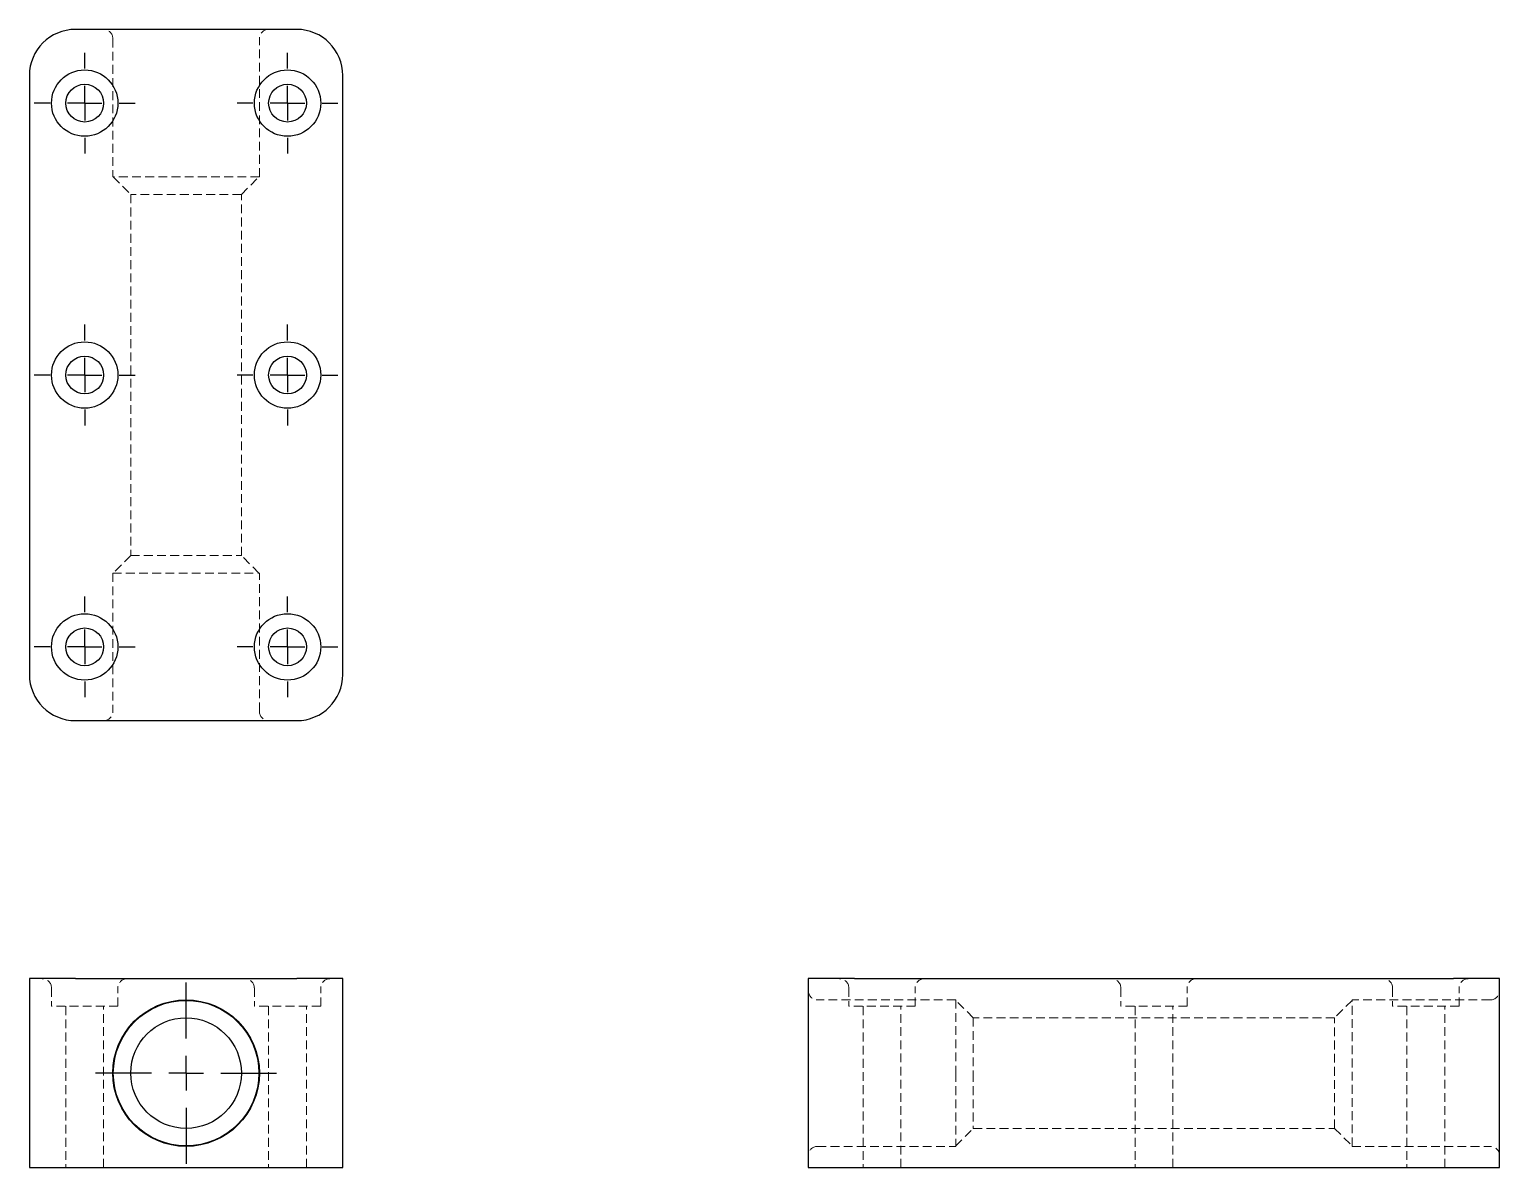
# Model space of a CAD drawing. Header units: millimetres. Extents: x 60 to 273, y 43 to 208.
import ezdxf

# ---------------------------------------------------------------- set-up
doc = ezdxf.new("R2010")
doc.units = ezdxf.units.MM
doc.linetypes.add('HIDDEN', pattern=[1.905, 1.27, -0.635])
doc.layers.add('10', color=7, linetype='Continuous')

# ---------------------------------------------------------------- blocks, each defined once
blk = doc.blocks.new('SW_CENTERMARKSYMBOL_0')
at = {"layer": '10', "color": 0}
for p, q in [((0, 5), (0, 13.1)), ((0, 0), (0, 2.5)), ((-5, 0), (-13.1, 0)), ((0, 0), (-2.5, 0)), ((0, 0), (0, -2.5)), ((0, 0), (2.5, 0)), ((5, 0), (13.1, 0)), ((0, -5), (0, -13.1))]:
    blk.add_line(p, q, dxfattribs=at)
blk = doc.blocks.new('SW_CENTERMARKSYMBOL_1')
at = {"layer": '10', "color": 0}
for p, q in [((0, 5), (0, 7.3)), ((0, 0), (0, 2.5)), ((-5, 0), (-7.3, 0)), ((0, 0), (-2.5, 0)), ((0, 0), (0, -2.5)), ((0, 0), (2.5, 0)), ((5, 0), (7.3, 0)), ((0, -5), (0, -7.3))]:
    blk.add_line(p, q, dxfattribs=at)
blk = doc.blocks.new('SW_CENTERMARKSYMBOL_2')
at = {"layer": '10', "color": 0}
for p, q in [((0, 5), (0, 7.3)), ((0, 0), (0, 2.5)), ((-5, 0), (-7.3, 0)), ((0, 0), (-2.5, 0)), ((0, 0), (0, -2.5)), ((0, 0), (2.5, 0)), ((5, 0), (7.3, 0)), ((0, -5), (0, -7.3))]:
    blk.add_line(p, q, dxfattribs=at)
blk = doc.blocks.new('SW_CENTERMARKSYMBOL_3')
at = {"layer": '10', "color": 0}
for p, q in [((0, 5), (0, 7.3)), ((0, 0), (0, 2.5)), ((-5, 0), (-7.3, 0)), ((0, 0), (-2.5, 0)), ((0, 0), (0, -2.5)), ((0, 0), (2.5, 0)), ((5, 0), (7.3, 0)), ((0, -5), (0, -7.3))]:
    blk.add_line(p, q, dxfattribs=at)
blk = doc.blocks.new('SW_CENTERMARKSYMBOL_4')
at = {"layer": '10', "color": 0}
for p, q in [((0, 5), (0, 7.3)), ((0, 0), (0, 2.5)), ((-5, 0), (-7.3, 0)), ((0, 0), (-2.5, 0)), ((0, 0), (0, -2.5)), ((0, 0), (2.5, 0)), ((5, 0), (7.3, 0)), ((0, -5), (0, -7.3))]:
    blk.add_line(p, q, dxfattribs=at)
blk = doc.blocks.new('SW_CENTERMARKSYMBOL_5')
at = {"layer": '10', "color": 0}
for p, q in [((0, 5), (0, 7.3)), ((0, 0), (0, 2.5)), ((-5, 0), (-7.3, 0)), ((0, 0), (-2.5, 0)), ((0, 0), (0, -2.5)), ((0, 0), (2.5, 0)), ((5, 0), (7.3, 0)), ((0, -5), (0, -7.3))]:
    blk.add_line(p, q, dxfattribs=at)
blk = doc.blocks.new('SW_CENTERMARKSYMBOL_6')
at = {"layer": '10', "color": 0}
for p, q in [((0, 5), (0, 7.3)), ((0, 0), (0, 2.5)), ((-5, 0), (-7.3, 0)), ((0, 0), (-2.5, 0)), ((0, 0), (0, -2.5)), ((0, 0), (2.5, 0)), ((5, 0), (7.3, 0)), ((0, -5), (0, -7.3))]:
    blk.add_line(p, q, dxfattribs=at)

msp = doc.modelspace()

# ---------------------------------------------------------------- linework, layer by layer
at = {"color": 7, "linetype": 'Continuous', "lineweight": 25}
for p, q in [((99, 208), (67, 208)), ((60.33, 201.33), (60.33, 114.67)), ((105.67, 114.67), (105.67, 201.33)), ((67, 108), (99, 108)), ((60.33, 70.67), (60.33, 43.33)), ((67, 70.67), (60.33, 70.67)), ((67, 70.67), (99, 70.67)), ((105.67, 70.67), (99, 70.67)), ((105.67, 43.33), (105.67, 70.67)), ((173, 70.67), (173, 43.33)), ((179.67, 70.67), (173, 70.67)), ((179.67, 70.67), (266.33, 70.67)), ((273, 70.67), (266.33, 70.67)), ((273, 43.33), (273, 70.67)), ((60.33, 43.33), (67, 43.33)), ((67, 43.33), (99, 43.33)), ((99, 43.33), (105.67, 43.33)), ((173, 43.33), (179.67, 43.33)), ((179.67, 43.33), (266.33, 43.33)), ((266.33, 43.33), (273, 43.33))]:
    msp.add_line(p, q, dxfattribs=at)
at = {"color": 7, "linetype": 'HIDDEN', "lineweight": 18}
for p, q in [((72.4, 206.67), (72.4, 186.67)), ((93.6, 186.67), (93.6, 206.67)), ((93.6, 186.67), (72.4, 186.67)), ((72.47, 186.67), (75, 184.13)), ((91, 184.13), (93.53, 186.67)), ((91, 184.13), (75, 184.13)), ((75, 184.13), (75, 131.87)), ((91, 131.87), (91, 184.13)), ((75, 131.87), (72.47, 129.33)), ((75, 131.87), (91, 131.87)), ((93.53, 129.33), (91, 131.87)), ((72.4, 129.33), (93.6, 129.33)), ((72.4, 129.33), (72.4, 109.33)), ((93.6, 109.33), (93.6, 129.33)), ((63.53, 69.33), (63.53, 66.67)), ((73.13, 66.67), (73.13, 69.33)), ((92.87, 69.33), (92.87, 66.67)), ((102.47, 66.67), (102.47, 69.33)), ((178.87, 69.33), (178.87, 66.67)), ((188.47, 66.67), (188.47, 69.33)), ((218.2, 69.33), (218.2, 66.67)), ((227.8, 66.67), (227.8, 69.33)), ((257.53, 69.33), (257.53, 66.67)), ((267.13, 66.67), (267.13, 69.33)), ((73.13, 66.67), (63.53, 66.67)), ((65.6, 66.67), (65.6, 43.33)), ((71.07, 43.33), (71.07, 66.67)), ((102.47, 66.67), (92.87, 66.67)), ((94.93, 66.67), (94.93, 43.33)), ((100.4, 43.33), (100.4, 66.67)), ((194.33, 67.6), (174.33, 67.6)), ((188.47, 66.67), (178.87, 66.67)), ((180.93, 66.67), (180.93, 43.33)), ((186.4, 43.33), (186.4, 66.67)), ((194.33, 67.6), (194.33, 57)), ((196.87, 65), (194.33, 67.53)), ((227.8, 66.67), (218.2, 66.67)), ((220.27, 66.67), (220.27, 43.33)), ((225.73, 43.33), (225.73, 66.67)), ((251.67, 67.53), (249.13, 65)), ((251.67, 46.4), (251.67, 67.6)), ((271.67, 67.6), (251.67, 67.6)), ((267.13, 66.67), (257.53, 66.67)), ((259.6, 66.67), (259.6, 43.33)), ((265.07, 43.33), (265.07, 66.67)), ((196.87, 65), (196.87, 57)), ((249.13, 65), (196.87, 65)), ((249.13, 49), (249.13, 65)), ((194.33, 57), (194.33, 46.4)), ((196.87, 57), (196.87, 49)), ((194.33, 46.47), (196.87, 49)), ((196.87, 49), (249.13, 49)), ((249.13, 49), (251.67, 46.47)), ((174.33, 46.4), (194.33, 46.4)), ((251.67, 46.4), (271.67, 46.4))]:
    msp.add_line(p, q, dxfattribs=at)
at = {"color": 7, "linetype": 'Continuous', "lineweight": 25}
for centre, radius in [((68.33, 197.33), 4.8), ((97.67, 197.33), 4.8), ((68.33, 197.33), 2.73), ((97.67, 197.33), 2.73), ((68.33, 158), 4.8), ((97.67, 158), 4.8), ((68.33, 158), 2.73), ((97.67, 158), 2.73), ((68.33, 118.67), 4.8), ((97.67, 118.67), 4.8), ((68.33, 118.67), 2.73), ((97.67, 118.67), 2.73), ((83, 57), 10.6), ((83, 57), 10.53), ((83, 57), 8)]:
    msp.add_circle(centre, radius, dxfattribs=at)
for centre, start, end in [((67, 201.33), 90, 180), ((99, 201.33), 0, 90), ((67, 114.67), 180, 270), ((99, 114.67), 270, 0)]:
    msp.add_arc(centre, 6.67, start, end, dxfattribs=at)
at = {"color": 7, "linetype": 'HIDDEN', "lineweight": 18}
for centre, start, end in [((71.07, 206.67), 0, 90), ((94.93, 206.67), 90, 180), ((71.07, 109.33), 270, 0), ((94.93, 109.33), 180, 270), ((62.2, 69.33), 0, 90), ((74.47, 69.33), 90, 180), ((91.53, 69.33), 0, 90), ((103.8, 69.33), 90, 180), ((177.53, 69.33), 0, 90), ((189.8, 69.33), 90, 180), ((216.87, 69.33), 0, 90), ((229.13, 69.33), 90, 180), ((256.2, 69.33), 0, 90), ((268.47, 69.33), 90, 180), ((174.33, 68.93), 180, 270), ((271.67, 68.93), 270, 0), ((174.33, 45.07), 90, 180), ((271.67, 45.07), 0, 90)]:
    msp.add_arc(centre, 1.33, start, end, dxfattribs=at)

# ---------------------------------------------------------------- block references
at = {"layer": '10'}
for name, p in [('SW_CENTERMARKSYMBOL_2', (68.33, 197.33)), ('SW_CENTERMARKSYMBOL_1', (97.67, 197.33)), ('SW_CENTERMARKSYMBOL_6', (68.33, 158)), ('SW_CENTERMARKSYMBOL_4', (97.67, 158)), ('SW_CENTERMARKSYMBOL_5', (68.33, 118.67)), ('SW_CENTERMARKSYMBOL_3', (97.67, 118.67)), ('SW_CENTERMARKSYMBOL_0', (83, 57))]:
    msp.add_blockref(name, p, dxfattribs=at)

doc.saveas('drawing.dxf')
